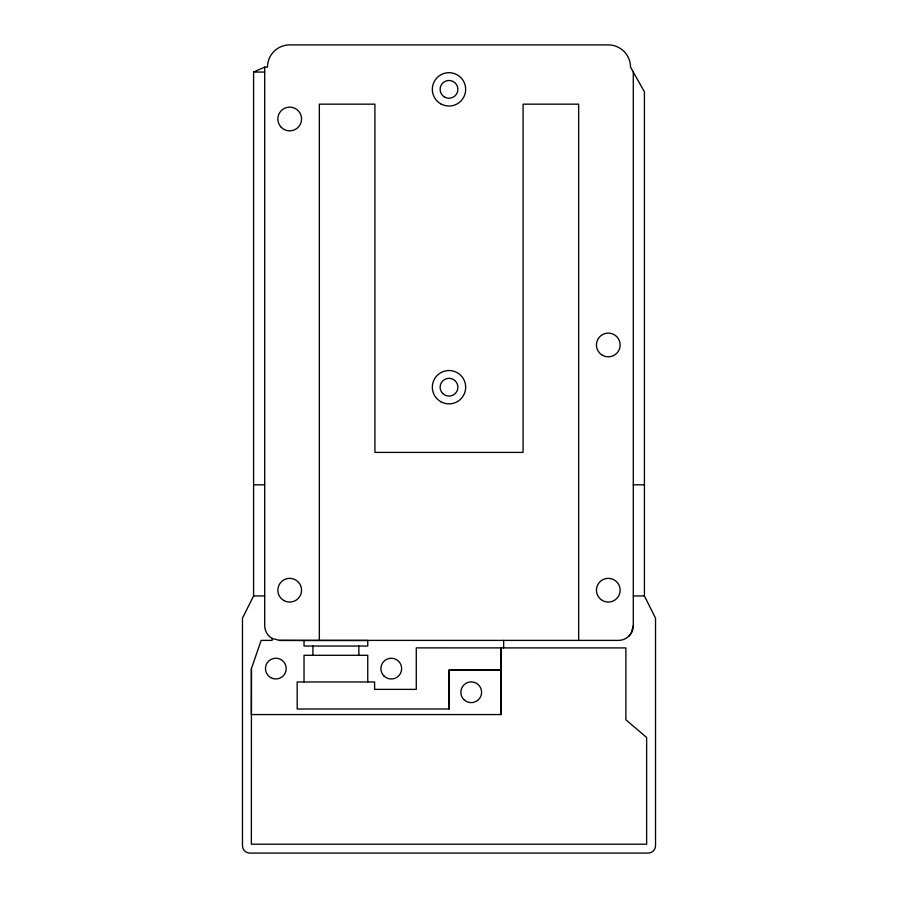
<?xml version="1.0" encoding="UTF-8"?>
<svg xmlns="http://www.w3.org/2000/svg" width="898" height="898" viewBox="0 0 898 898"><rect width="100%" height="100%" fill="white"/><g stroke="black" fill="none" stroke-linecap="round" stroke-linejoin="round"><path stroke-width="1.35" d="M264.697 67.126L253.584 72.065L253.584 595.946L242.471 618.172L242.471 845.692A7.409 7.409 0 0 0 249.88 853.1L648.12 853.1A7.409 7.409 0 0 0 655.529 845.692L655.529 618.172L644.416 595.946L644.416 91.82L630.519 67.126A22.226 22.226 0 0 0 608.294 44.9L289.706 44.9A22.226 22.226 0 0 0 267.481 67.126L264.697 67.126L264.697 625.58A14.817 14.817 0 0 0 272.105 638.422L272.105 640.397L261.138 640.397L251.418 668.628L251.361 844.21L646.639 844.21L646.639 737.505L625.895 719.792L625.895 647.918L416.279 647.885L416.279 689.372L374.601 689.372L374.601 681.964L297.182 681.964L297.182 709.005L449.067 709.005L449.067 670.009L500.927 670.009L449.067 670.043L449.067 709.005M251.418 668.628L251.395 714.561L500.927 714.561L500.927 647.896L500.927 714.561M633.303 72.065L633.303 625.58L631.316 632.989L628.959 636.065M253.842 72.065L254.583 71.627M253.584 72.065L264.697 72.065M253.584 484.808L264.697 484.808M633.303 484.808L644.416 484.808M253.584 595.946L264.697 595.946M633.303 595.946L644.416 595.946M272.105 638.422L279.514 640.397L618.486 640.397A14.817 14.817 0 0 0 633.303 625.58M304.029 640.476L367.753 640.476L367.753 646.032L304.029 646.032L304.029 640.476L279.514 640.397M578.66 640.397L578.66 104.168L523.085 104.168L523.085 452.401L374.915 452.401L374.915 104.168L319.34 104.168L319.34 640.397M503.643 640.431L503.643 647.907M367.753 681.964L367.753 655.293L304.029 655.293L304.029 681.964M358.852 646.032L358.852 655.293M312.919 646.032L312.919 655.293M281.321 127.37A11.854 11.854 0 0 0 301.156 122.061A11.854 11.854 0 0 0 286.642 107.535A11.854 11.854 0 0 0 281.321 127.37M383.94 675.958A10.372 10.372 0 0 0 401.294 671.311A10.372 10.372 0 0 0 388.587 658.604A10.372 10.372 0 0 0 383.94 675.958M602.367 355.238A11.854 11.854 0 0 0 620.148 344.967A11.854 11.854 0 0 0 602.367 334.696A11.854 11.854 0 0 0 602.367 355.238M283.779 600.47A11.854 11.854 0 0 0 301.56 590.211A11.854 11.854 0 0 0 283.779 579.94A11.854 11.854 0 0 0 283.779 600.47M602.367 600.47A11.854 11.854 0 0 0 620.148 590.211A11.854 11.854 0 0 0 602.367 579.94A11.854 11.854 0 0 0 602.367 600.47M270.657 677.575A10.372 10.372 0 0 0 286.215 668.595A10.372 10.372 0 0 0 270.657 659.615A10.372 10.372 0 0 0 270.657 677.575M463.896 699.598A10.372 10.372 0 0 0 481.249 694.951A10.372 10.372 0 0 0 468.543 682.244A10.372 10.372 0 0 0 463.896 699.598M440.66 103.786A16.669 16.669 0 0 0 465.669 89.351A16.669 16.669 0 0 0 440.66 74.916A16.669 16.669 0 0 0 440.66 103.786M440.66 401.631A16.669 16.669 0 0 0 465.669 387.195A16.669 16.669 0 0 0 440.66 372.76A16.669 16.669 0 0 0 440.66 401.631M444.555 97.051A8.89 8.89 0 0 0 457.89 89.351A8.89 8.89 0 0 0 444.555 81.651A8.89 8.89 0 0 0 444.555 97.051M442.714 393.481A8.89 8.89 0 0 0 457.587 389.496A8.89 8.89 0 0 0 446.699 378.608A8.89 8.89 0 0 0 442.714 393.481"/></g></svg>
